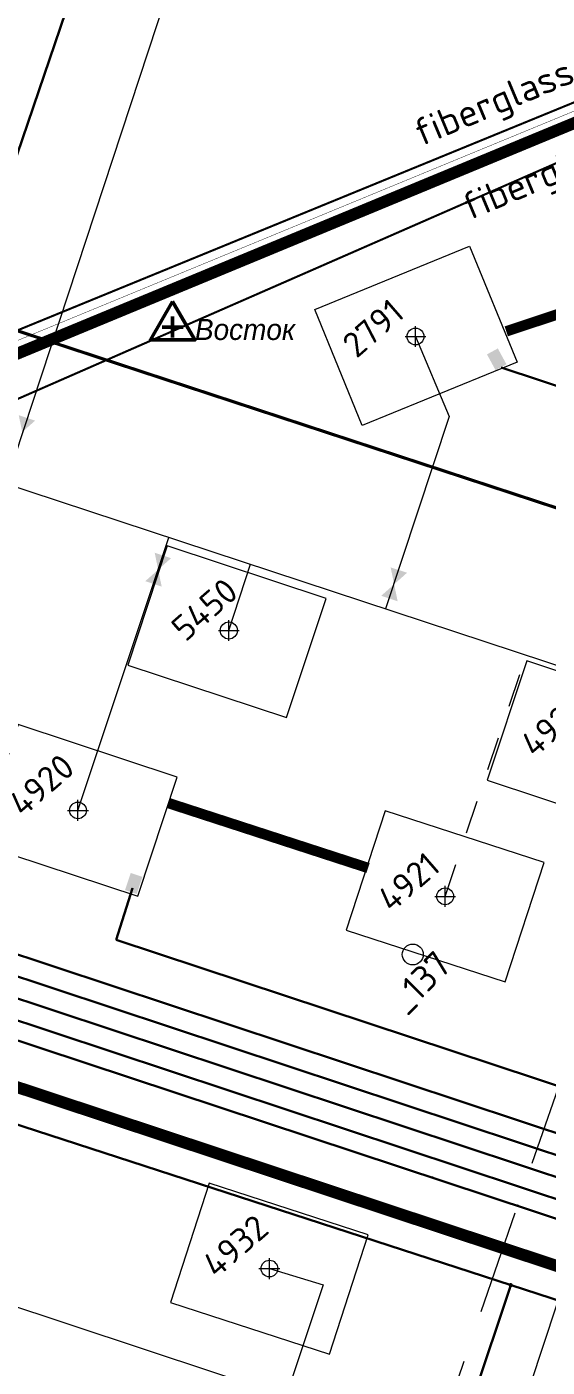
# Model space of a CAD drawing. Header units: millimetres. Extents: x 519 to 9564855, y -810 to 5021775.
# Drawn here: x 9541423 to 9541672, y 4996102 to 4996743 of the extents above; entities that cross this region are included whole.
import ezdxf

# ---------------------------------------------------------------- set-up
doc = ezdxf.new("R2010")
doc.units = ezdxf.units.MM
doc.header["$LTSCALE"] = 2
doc.header["$MEASUREMENT"] = 0
doc.header["$PDMODE"] = 2
doc.header["$PDSIZE"] = 5
for name, pattern in [('92051501$0$DASHED', [0.75, 0.5, -0.25]), ('ACAD_ISO02W100', [15, 12, -3]), ('Punctir', [0.32, 0.16, -0.16])]:
    doc.linetypes.add(name, pattern=pattern)
for name, color, linetype in [('CONTROL', 7, 'Continuous'), ('Existing roads', 41, 'Continuous'), ('FIBERGLASS', 212, 'Continuous'), ('OilColl&Flowlines', 3, 'Continuous'), ('OLD WELLS(dr.bfr2000)', 24, 'Continuous'), ('Stage 10 wells', 7, 'Continuous'), ('Stage 9.Frame&Text', 7, 'Continuous'), ('Скважины 2019г.', 241, 'Continuous'), ('Скважины на 2020 год', 140, 'Continuous')]:
    doc.layers.add(name, color=color, linetype=linetype)
for name, color, linetype, lineweight in [('PPLINE_GAS', 4, 'GAS_LINE', 30), ('SteamInjInfrastructure', 25, 'Continuous', 100), ('Скв на 2025 допы от ХеКай', 204, 'Continuous', 0), ('Электро', 1, 'Continuous', 30), ('Электроснаб', 1, 'Continuous', 18), ('Электроснабжене', 1, 'Continuous', 18), ('ЭС', 192, 'Continuous', 40)]:
    doc.layers.add(name, color=color, linetype=linetype, lineweight=lineweight)
doc.styles.add('92051501$0$STANDARD', font='simplex.shx')
doc.styles.add('Elect', font='isocpeur.ttf')
doc.styles.add('GeoApp', font='', dxfattribs={"height": 1})
doc.styles.add('Line_GUGK', font='')
doc.styles.get('GeoApp').set_extended_font_data('D431', italic=True)
doc.styles.get('Line_GUGK').set_extended_font_data('Bm431', italic=True)
doc.linetypes.add('g5_121_g', pattern='A,4,-0.4,["Г",GeoApp,S=1,R=0,X=0,Y=-0.5],-1.2,12', length=17.6)
doc.linetypes.add('GAS_LINE', pattern='A,0.5,-0.2,["G",92051501$0$STANDARD,S=0.1,R=0,X=-0.1,Y=-0.05],-0.05', length=0.75)

# ---------------------------------------------------------------- blocks, each defined once
blk = doc.blocks.new('A$C53fd71da')
at = {"layer": 'CONTROL', "color": 6, "lineweight": 50}
blk.add_lwpolyline([(0, 12.31), (-10.66, -6.15), (10.66, -6.15)], close=True, dxfattribs=at)
at = {"layer": 'CONTROL', "color": 6, "lineweight": 5, "const_width": 1}
blk.add_lwpolyline([(-0.5, 0, 1), (0.5, 0, 1)], format="xyb", close=True, dxfattribs=at)
at = {"layer": 'CONTROL', "color": 6, "lineweight": 50}
blk.add_point((0, 0), dxfattribs=at)

msp = doc.modelspace()

# ---------------------------------------------------------------- hatches: boundary and pattern name
at = {"layer": 'Электро'}
for points in [[(9541647.5337, 4996578.38298), (9541652.72352, 4996581.21339), (9541648.59717, 4996588.77944), (9541643.40735, 4996585.94903)], [(9541470.21942, 4996329.80868), (9541475.83166, 4996327.95169), (9541478.53889, 4996336.13355), (9541472.92665, 4996337.99054)]]:
    msp.add_hatch(color=256, dxfattribs=at).paths.add_polyline_path(points)
at = {"layer": 'Электроснаб', "lineweight": 0}
for points in [[(9541647.5337, 4996578.38298), (9541652.72352, 4996581.21339), (9541648.59717, 4996588.77944), (9541643.40735, 4996585.94903)], [(9541470.21942, 4996329.80868), (9541475.83166, 4996327.95169), (9541478.53889, 4996336.13355), (9541472.92665, 4996337.99054)]]:
    msp.add_hatch(color=1, dxfattribs=at).paths.add_polyline_path(points)
at = {"layer": 'Электроснабжене', "lineweight": 0}
for points in [[(9541647.5337, 4996578.38298), (9541652.72352, 4996581.21339), (9541648.59717, 4996588.77944), (9541643.40735, 4996585.94903)], [(9541470.21942, 4996329.80868), (9541475.83166, 4996327.95169), (9541478.53889, 4996336.13355), (9541472.92665, 4996337.99054)]]:
    msp.add_hatch(color=1, dxfattribs=at).paths.add_polyline_path(points)

# ---------------------------------------------------------------- linework, layer by layer
at = {"layer": 'DEFPOINTS', "color": 1, "lineweight": 0, "ltscale": 80}
msp.add_point((9541447.7, 4996367.9), dxfattribs=at)
at = {"layer": 'Existing roads', "color": 3, "linetype": 'ByBlock', "lineweight": 0, "ltscale": 80}
msp.add_line((9541501.7, 4996792.8), (9541413.10287, 4996524.20497, 0), dxfattribs=at)
at = {"layer": 'Existing roads', "lineweight": 0, "const_width": 5.7, "flags": 128}
for points in [[(9542146.78766, 4996887.54136), (9541292.14536, 4996533.95338)], [(9541372.67546, 4996250.78157), (9541782.60947, 4996115.04768)]]:
    msp.add_lwpolyline(points, dxfattribs=at)
at = {"layer": 'Existing roads', "lineweight": 0, "const_width": 5}
msp.add_lwpolyline([(9541652.66313, 4996596.96442), (9541678.15149, 4996605.43046), (9541722.02041, 4996605.49141)], dxfattribs=at)
at = {"layer": 'Existing roads', "color": 8, "lineweight": 0, "const_width": 5, "elevation": 0.00005}
msp.add_lwpolyline([(9541586.50739, 4996340.36898), (9541491.00333, 4996371.38701)], dxfattribs=at)
at = {"layer": 'FIBERGLASS', "color": 5, "linetype": '92051501$0$DASHED', "lineweight": 0, "ltscale": 50}
msp.add_line((9542194.14782, 4997735.41625), (9541382.08701, 4995377.79909), dxfattribs=at)
at = {"layer": 'FIBERGLASS', "lineweight": 0, "const_width": 1}
msp.add_lwpolyline([(9537068.05, 4997002.22187), (9537981.72, 4996708.3), (9538034.79, 4996874.91), (9539300, 4996482.3), (9539854.3, 4997038.3), (9541302.5903, 4996549.89746), (9542161.1, 4996901.3), (9542450.6, 4996805.7), (9542706.4, 4996882.9), (9542843.8, 4997304.1), (9543427.4, 4997108.5), (9543551.3, 4997487.2), (9544168.068, 4997275.346), (9544226.79603, 4997449.75375)], dxfattribs=at)
at = {"layer": 'FIBERGLASS', "lineweight": 0, "ltscale": 5, "const_width": 1}
msp.add_lwpolyline([(9541202.46, 4996731.86), (9541157.86089, 4996595.43189), (9541344.59256, 4996532.15575), (9542055.29603, 4996843.09363), (9542442.74738, 4996715.71339), (9542720.61, 4996868.84), (9542838.83, 4997229.37), (9543081.81, 4997149.7), (9543145.77, 4997182.12), (9543440.72, 4997085.62), (9543558.29, 4997444.97), (9544154.46845, 4997245.2615), (9544223.59731, 4997450.79678)], dxfattribs=at)
at = {"layer": 'OilColl&Flowlines', "linetype": 'ByBlock', "lineweight": 0}
for p, q in [((9541609.2, 4996594.5), (9541625.28143, 4996556.19455)), ((9541280.49853, 4996567.94504, 0), (9542195.45936, 4996266.1416)), ((9541625.28143, 4996556.19455), (9541594.85738, 4996464.24617))]:
    msp.add_line(p, q, dxfattribs=at)
at = {"layer": 'OilColl&Flowlines', "color": 3, "linetype": 'ByBlock', "lineweight": 0, "ltscale": 25}
for p, q in [((9541447.7, 4996367.9), (9541491.18724, 4996498.44854, 0)), ((9541539.3, 4996148.8), (9541565.0855, 4996141.01378)), ((9541565.0855, 4996141.01378), (9541467.24246, 4995848.21209))]:
    msp.add_line(p, q, dxfattribs=at)
at = {"layer": 'OilColl&Flowlines', "lineweight": 0}
msp.add_line((9541013.52816, 4996264.57408), (9541723.7787, 4996029.36729, -0.82474), dxfattribs=at)
at = {"layer": 'OilColl&Flowlines', "linetype": 'ByBlock', "lineweight": 0}
for points in [[(9541427.19768, 4996554.28631, 0), (9541421.01766, 4996548.78174, 0), (9541419.34058, 4996556.88608, 0)], [(9541605.16317, 4996481.52297), (9541598.98315, 4996476.01841), (9541597.30606, 4996484.12275)], [(9541600.66023, 4996467.91407), (9541592.80312, 4996470.51384), (9541598.98315, 4996476.01841)]]:
    msp.add_solid(points, dxfattribs=at)
at = {"layer": 'OilColl&Flowlines', "color": 3, "lineweight": 0}
for points in [[(9541492.25448, 4996488.50978, 0), (9541486.07446, 4996483.00521, 0), (9541484.39737, 4996491.10955, 0)], [(9541487.75154, 4996474.90087, 0), (9541479.89443, 4996477.50065, 0), (9541486.07446, 4996483.00521, 0)]]:
    msp.add_solid(points, dxfattribs=at)
at = {"layer": 'OLD WELLS(dr.bfr2000)', "lineweight": 0}
msp.add_circle((9541607.9, 4996299), 5, dxfattribs=at)
at = {"layer": 'PPLINE_GAS', "linetype": 'g5_121_g'}
msp.add_lwpolyline([(9534778.5479, 4998536.78098), (9534874.18051, 4998503.20616), (9535072.84513, 4998402.39372), (9535451.90206, 4998298.75678), (9537303.35592, 4997704.5983), (9537377.97521, 4997927.57471), (9538200.14956, 4997654.43587), (9538214.55082, 4997649.50142), (9538234.24131, 4997643.04917), (9538590.1015, 4997520.55902), (9539125.3331, 4997334.13457), (9539210.91174, 4997304.42884), (9539345.38339, 4997257.75155), (9539456.46224, 4997220.86465), (9539620.38329, 4997166.42999), (9539867.53158, 4997084.35735), (9540014.59686, 4997034.46686), (9540009.45675, 4997018.26256), (9541300.177, 4996571.493), (9541398.857, 4996623.815), (9541532.03867, 4997015.00349), (9541563.89422, 4997108.93401), (9541575.96726, 4997105.29839)], dxfattribs=at)
at = {"layer": 'Stage 10 wells', "color": 0, "linetype": 'ByBlock', "lineweight": 0}
msp.add_lwpolyline([(9541400.28202, 4996351.97759), (9541476.26255, 4996326.83701), (9541495.11798, 4996383.82241), (9541419.13745, 4996408.96299)], close=True, dxfattribs=at)
msp.add_circle((9541447.7, 4996367.9), 4, dxfattribs=at)
msp.add_point((9541447.7, 4996367.9), dxfattribs=at)
at = {"layer": 'Stage 9.Frame&Text', "color": 0, "linetype": 'ByBlock', "lineweight": 0, "ltscale": 25}
msp.add_lwpolyline([(9541635.04818, 4996637.76536), (9541657.79092, 4996582.24268), (9541583.76069, 4996551.91903), (9541561.01795, 4996607.44171)], close=True, dxfattribs=at)
at = {"layer": 'Stage 9.Frame&Text', "color": 0, "linetype": 'ByBlock', "lineweight": 0}
msp.add_circle((9541609.2, 4996594.5), 4, dxfattribs=at)
at = {"layer": 'Stage 9.Frame&Text', "color": 0, "linetype": 'ByBlock', "lineweight": 0, "ltscale": 80}
msp.add_point((9541609.2, 4996594.5), dxfattribs=at)
at = {"layer": 'SteamInjInfrastructure', "linetype": 'ByBlock', "lineweight": 0, "ltscale": 50, "const_width": 0.2}
msp.add_lwpolyline([(9541863.62092, 4996775.81336), (9541303.01305, 4996544.91028), (9541291.432, 4996540.01743), (9539857.77275, 4997015.6458), (9539305.61544, 4996462.66765)], dxfattribs=at)
at = {"layer": 'Скв на 2025 допы от ХеКай', "color": 244, "linetype": 'ACAD_ISO02W100', "lineweight": 0, "true_color": 0x991b1e, "const_width": 1.5, "elevation": 23.89046}
msp.add_lwpolyline([(9539371.99663, 4997269.22699), (9539639.56304, 4997181.37805), (9539953.29769, 4997078.30478), (9540678.73072, 4996840.1926), (9540701.13885, 4996795.87752), (9540805.94244, 4996761.46782), (9540850.25751, 4996783.87595), (9541778.96857, 4996478.95625), (9541933.60866, 4996924.71284), (9541959.59701, 4997000.01304), (9541984.406, 4997071.89607), (9542017.0262, 4997166.41176), (9542028.623, 4997200.01304), (9542056.87793, 4997285.92151), (9542079.72467, 4997355.5053), (9542077.25468, 4997367.30989), (9542097.18736, 4997428.05079), (9542106.17218, 4997436.09083), (9542151.59188, 4997574.39346), (9542047.08076, 4997608.70716), (9542065.79733, 4997665.7132), (9542054.72165, 4997718.62031), (9542078.12789, 4997789.91), (9542071.12629, 4997792.23624)], dxfattribs=at)
at = {"layer": 'Скважины 2019г.', "color": 5, "linetype": 'Punctir', "lineweight": 0, "ltscale": 50}
msp.add_line((9541623.4, 4996326.8), (9541662.23091, 4996442.02911, 0), dxfattribs=at)
at = {"layer": 'Скважины 2019г.', "color": 0, "linetype": 'ByBlock', "lineweight": 0}
for points in [[(9541471.5543, 4996437.3849), (9541547.53483, 4996412.24432), (9541566.39026, 4996469.22972), (9541490.40974, 4996494.3703)], [(9541643.5543, 4996382.3849), (9541719.53483, 4996357.24432), (9541738.39026, 4996414.22972), (9541662.40974, 4996439.3703)], [(9541576.08924, 4996310.6231), (9541652.17683, 4996285.9112), (9541670.71076, 4996342.9769), (9541594.62317, 4996367.6888)], [(9541491.98924, 4996132.6231), (9541568.07683, 4996107.9112), (9541586.61076, 4996164.9769), (9541510.52317, 4996189.6888)]]:
    msp.add_lwpolyline(points, close=True, dxfattribs=at)
for centre, radius in [((9541519.9, 4996453.9), 4.0951), ((9541623.4, 4996326.8), 4), ((9541539.3, 4996148.8), 4)]:
    msp.add_circle(centre, radius, dxfattribs=at)
for p in [(9541623.4, 4996326.8), (9541539.3, 4996148.8)]:
    msp.add_point(p, dxfattribs=at)
at = {"layer": 'Скважины на 2020 год', "color": 3, "linetype": 'ByBlock', "lineweight": 0, "ltscale": 50}
msp.add_line((9541519.9, 4996453.9), (9541530.25892, 4996485.56059, 0), dxfattribs=at)
at = {"layer": 'Скважины на 2020 год', "color": 0, "linetype": 'ByBlock', "lineweight": 0}
msp.add_lwpolyline([(9541657.78202, 4996074.3776), (9541733.76254, 4996049.23702), (9541752.61798, 4996106.22241), (9541676.63745, 4996131.36299)], close=True, dxfattribs=at)
msp.add_point((9541519.9, 4996453.9), dxfattribs=at)
at = {"layer": 'Электро'}
for p, q in [((9541650.16695, 4996579.68547), (9541803.89855, 4996528.61021)), ((9540693.21557, 4996517.98729, 3087.69415), (9541843.02466, 4996137.50272, 47.36082)), ((9540680.63147, 4996511.61809, 3087.69415), (9541849.42842, 4996124.85078, 47.36082)), ((9541854.58203, 4996075.9906, 47.36082), (9540968.42297, 4996363.92113, 47.36082)), ((9541282.28363, 4996344.12494, 1569.31325), (9541830.21739, 4996162.80736, 97.83867)), ((9541282.28363, 4996344.12494, 1569.31325), (9541830.21739, 4996162.80736, 97.83867)), ((9541269.6464, 4996337.77183, 1594.42635), (9541836.62103, 4996150.15504, 72.59974)), ((9541269.6464, 4996337.77183, 1594.42635), (9541836.62103, 4996150.15504, 72.59974)), ((9541473.80817, 4996330.76871), (9541465.96652, 4996305.94887, 47.36082)), ((9541465.96652, 4996305.94887, 47.36082), (9541800.00206, 4996195.67994, 5087.39435)), ((9541284.86045, 4996302.2458), (9541856.1672, 4996113.21075, 0))]:
    msp.add_line(p, q, dxfattribs=at)
at = {"layer": 'Электро', "ltscale": 25}
msp.add_line((9541621.87619, 4996042.19098), (9541654.7531, 4996140.91896, 47.36082), dxfattribs=at)
at = {"layer": 'Электро'}
for start, end in [(161.99999995, 341.99999995), (341.99999995, 161.99999995)]:
    msp.add_arc((9541654.7531, 4996140.91896, 47.36082), 0.5, start, end, dxfattribs=at)
at = {"layer": 'Электроснаб', "color": 1, "lineweight": 0}
for p, q in [((9541650.16695, 4996579.68547), (9541803.89855, 4996528.61021)), ((9541473.80817, 4996330.76871), (9541465.96652, 4996305.94887, 47.36082)), ((9541465.96652, 4996305.94887, 47.36082), (9541800.00206, 4996195.67994, 5087.39435))]:
    msp.add_line(p, q, dxfattribs=at)
at = {"layer": 'Электроснаб', "color": 1, "linetype": 'ByBlock', "lineweight": 0}
for p, q in [((9540693.21557, 4996517.98729, 3087.69415), (9541843.02466, 4996137.50272, 47.36082)), ((9540680.63147, 4996511.61809, 3087.69415), (9541849.42842, 4996124.85078, 47.36082)), ((9541854.58203, 4996075.9906, 47.36082), (9540968.42297, 4996363.92113, 47.36082)), ((9541282.28363, 4996344.12494, 1569.31325), (9541830.21739, 4996162.80736, 97.83867)), ((9541282.28363, 4996344.12494, 1569.31325), (9541830.21739, 4996162.80736, 97.83867)), ((9541269.6464, 4996337.77183, 1594.42635), (9541836.62103, 4996150.15504, 72.59974)), ((9541269.6464, 4996337.77183, 1594.42635), (9541836.62103, 4996150.15504, 72.59974)), ((9541284.86045, 4996302.2458), (9541856.1672, 4996113.21075, 0))]:
    msp.add_line(p, q, dxfattribs=at)
at = {"layer": 'Электроснаб', "color": 1, "lineweight": 0, "ltscale": 25}
msp.add_line((9541621.87619, 4996042.19098), (9541654.7531, 4996140.91896, 47.36082), dxfattribs=at)
at = {"layer": 'Электроснаб', "color": 1, "lineweight": 0}
for start, end in [(161.99999995, 341.99999995), (341.99999995, 161.99999995)]:
    msp.add_arc((9541654.7531, 4996140.91896, 47.36082), 0.5, start, end, dxfattribs=at)
at = {"layer": 'Электроснабжене', "color": 1, "lineweight": 0}
for p, q in [((9541650.16695, 4996579.68547), (9541803.89855, 4996528.61021)), ((9541473.80817, 4996330.76871), (9541465.96652, 4996305.94887, 47.36082)), ((9541465.96652, 4996305.94887, 47.36082), (9541800.00206, 4996195.67994, 5087.39435))]:
    msp.add_line(p, q, dxfattribs=at)
at = {"layer": 'Электроснабжене', "color": 1, "linetype": 'ByBlock', "lineweight": 0}
for p, q in [((9540693.21557, 4996517.98729, 3087.69415), (9541843.02466, 4996137.50272, 47.36082)), ((9540680.63147, 4996511.61809, 3087.69415), (9541849.42842, 4996124.85078, 47.36082)), ((9541854.58203, 4996075.9906, 47.36082), (9540968.42297, 4996363.92113, 47.36082)), ((9541282.28363, 4996344.12494, 1569.31325), (9541830.21739, 4996162.80736, 97.83867)), ((9541282.28363, 4996344.12494, 1569.31325), (9541830.21739, 4996162.80736, 97.83867)), ((9541269.6464, 4996337.77183, 1594.42635), (9541836.62103, 4996150.15504, 72.59974)), ((9541269.6464, 4996337.77183, 1594.42635), (9541836.62103, 4996150.15504, 72.59974)), ((9541284.86045, 4996302.2458), (9541856.1672, 4996113.21075, 0))]:
    msp.add_line(p, q, dxfattribs=at)
at = {"layer": 'Электроснабжене', "color": 1, "lineweight": 0, "ltscale": 25}
msp.add_line((9541621.87619, 4996042.19098), (9541654.7531, 4996140.91896, 47.36082), dxfattribs=at)
at = {"layer": 'Электроснабжене', "color": 1, "lineweight": 0}
for start, end in [(161.99999995, 341.99999995), (341.99999995, 161.99999995)]:
    msp.add_arc((9541654.7531, 4996140.91896, 47.36082), 0.5, start, end, dxfattribs=at)
at = {"layer": 'ЭС', "color": 1, "lineweight": 0}
for centre in [(9541617.27437, 4996192.37045, 0), (9541658.01716, 4996178.88186, 0)]:
    msp.add_ellipse(centre, major_axis=(0.26545, -0.26488), ratio=0.999999999, start_param=3.965458308, end_param=10.248643615, dxfattribs=at)

# ---------------------------------------------------------------- block references
at = {"layer": 'CONTROL', "color": 1, "lineweight": 5}
msp.add_blockref('A$C53fd71da', (9541493, 4996599), dxfattribs=at)

# ---------------------------------------------------------------- texts
at = {"layer": 'CONTROL', "color": 6, "lineweight": 0, "style": 'Line_GUGK'}
msp.add_text('Восток', height=10, dxfattribs=at).set_placement((9541503.66076, 4996592.84501))
at = {"layer": 'FIBERGLASS', "color": 7, "lineweight": 0, "style": 'Elect'}
for p in [(9541611.65146, 4996685.20232, 0), (9541634.75183, 4996649.84791, 0)]:
    msp.add_text('fiberglass', height=13.005168, rotation=22.66598421, dxfattribs=at).set_placement(p)
at = {"layer": 'OLD WELLS(dr.bfr2000)', "lineweight": 0, "style": 'Elect'}
msp.add_text(' _137', height=12.5, rotation=44.99999992, dxfattribs=at).set_placement((9541598.75618, 4996264.35973, 0))
at = {"layer": 'Stage 10 wells', "color": 0, "linetype": 'ByBlock', "lineweight": 0, "style": 'Elect'}
msp.add_text('4920', height=12, rotation=41, dxfattribs=at).set_placement((9541421.2106, 4996364.29513))
at = {"layer": 'Stage 9.Frame&Text', "color": 0, "linetype": 'ByBlock', "lineweight": 0, "style": 'Elect'}
msp.add_text('2791', height=12, rotation=41, dxfattribs=at).set_placement((9541580.9733, 4996583.69396))
at = {"layer": 'Скважины 2019г.', "color": 0, "linetype": 'ByBlock', "lineweight": 0, "style": 'Elect'}
for s, p in [('5450', (9541499.10472, 4996448.09687)), ('4923', (9541666.10758, 4996392.69718)), ('4921', (9541597.65238, 4996318.64689)), ('4932', (9541513.87753, 4996143.74432))]:
    msp.add_text(s, height=12, rotation=41, dxfattribs=at).set_placement(p)

doc.saveas('drawing.dxf')
